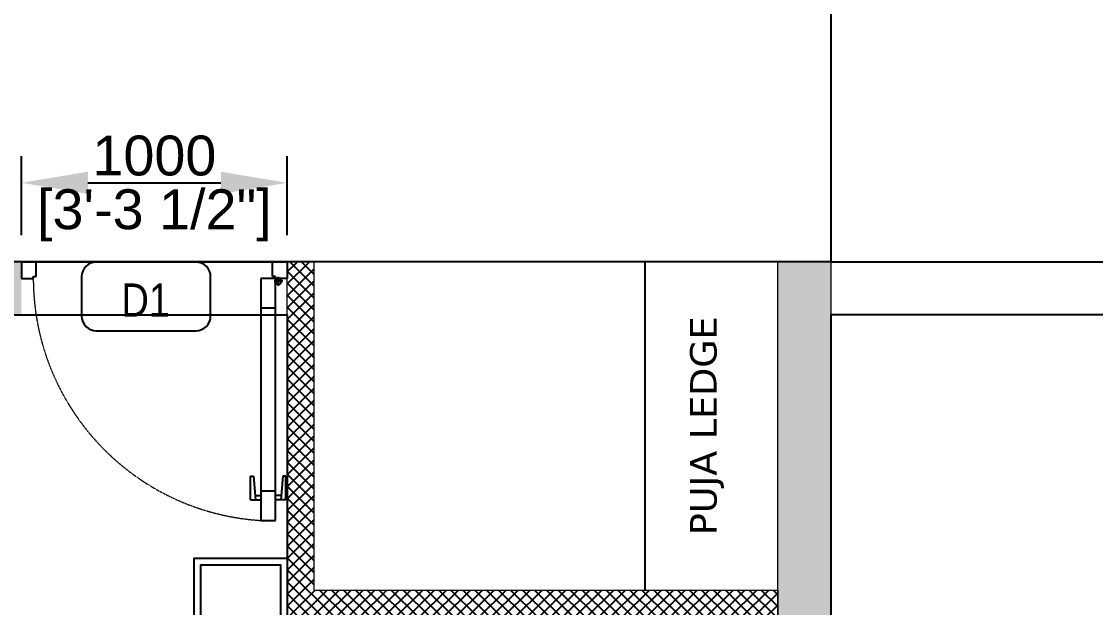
# Model space of a CAD drawing. Header units: millimetres. Extents: x -9976 to 131129, y -15735 to 207061.
# Drawn here: x 100364 to 104404, y 173200 to 175405 of the extents above; entities that cross this region are included whole.
import ezdxf
from ezdxf.enums import TextEntityAlignment as Align

# ---------------------------------------------------------------- set-up
doc = ezdxf.new("R2010")
doc.units = ezdxf.units.MM
doc.linetypes.add('3BHK  WEST_UN-2$0$DASHED', pattern=[0.75, 0.5, -0.25])
for name, color, linetype in [('A-Dimensions', 4, 'Continuous'), ('A-Door', 11, 'Continuous'), ('A-Door Line', 8, 'Continuous'), ('A-Furniture', 8, 'Continuous'), ('A-Hatch', 252, 'Continuous'), ('A-Room Boundary', 44, 'Continuous'), ('A-Text Main', 44, 'Continuous')]:
    doc.layers.add(name, color=color, linetype=linetype)
doc.layers.add('A-Wall', color=240, linetype='Continuous', lineweight=35)
doc.styles.add('2024-08-29_TOWER-A$0$simplex-0.8', font='simplex.shx', dxfattribs={"width": 0.8})
doc.styles.add('3BHK EAST -UN-4$0$grid_text', font='verdana.ttf')
doc.styles.add('ARIAL', font='ARIALN.TTF')
doc.styles.add('S', font='arial.ttf', dxfattribs={"height": 150})
doc.dimstyles.new('DIMSMALL', dxfattribs={"dimtxt": 150, "dimasz": 250, "dimexe": 100, "dimexo": 100, "dimgap": 25, "dimtad": 1, "dimdec": 0, "dimtxsty": 'S', "dimcen": 0, "dimdle": 100, "dimclrd": 8, "dimclre": 8, "dimclrt": 256, "dimazin": 3, "dimtfac": 1, "dimtdec": 0, "dimtix": 1, "dimtmove": 0, "dimatfit": 3, "dimldrblk": '12_DatumFilled', "dimlwd": -1, "dimlwe": -1, "dimarcsym": 1})

# ---------------------------------------------------------------- blocks, each defined once
blk = doc.blocks.new('A$Ccfbdbe87')
at = {"layer": 'A-Door'}
for p, q in [((99.9, 973.1), (44.4, 973.1)), ((44.4, 973.1), (44.4, 62.5)), ((99.9, 62.5), (99.9, 973.1)), ((5.6, 895.4), (44.4, 895.4)), ((5.6, 895.4), (5.6, 806.5)), ((16.7, 806.5), (24.9, 895.4)), ((138.8, 895.4), (99.9, 895.4)), ((127.7, 806.5), (119.5, 895.4)), ((138.8, 895.4), (138.8, 806.5)), ((23.3, 878.7), (44.4, 878.7)), ((99.9, 862), (44.4, 862)), ((121, 878.7), (99.9, 878.7)), ((5.6, 806.5), (16.7, 806.5)), ((138.8, 806.5), (127.7, 806.5)), ((99.9, 173.5), (44.4, 173.5)), ((33.3, 90.2), (33.3, 56.9)), ((0, 0), (0, 62.5)), ((0, 62.5), (44.4, 62.5)), ((16.7, 73.6), (50, 73.6)), ((44.4, 62.5), (99.9, 62.5)), ((44.4, 62.5), (44.4, 55.5)), ((44.4, 55.5), (55.5, 55.5)), ((55.5, 55.5), (55.5, 0)), ((99.9, 62.5), (99.9, 62.5)), ((944.5, 55.5), (944.5, 0)), ((955.6, 55.5), (944.5, 55.5)), ((1000, 62.5), (955.6, 62.5)), ((955.6, 62.5), (955.6, 55.5)), ((1000, 0), (1000, 62.5)), ((55.5, 0), (0, 0)), ((944.5, 0), (1000, 0))]:
    blk.add_line(p, q, dxfattribs=at)
blk.add_circle((33.3, 73.6), 11.1, dxfattribs=at)
at = {"layer": 'A-Door', "linetype": '3BHK  WEST_UN-2$0$DASHED', "lineweight": 0}
blk.add_arc((41.8, 61.2), 913.8, 0.0822, 86.3506, dxfattribs=at)
blk = doc.blocks.new('2024-08-29_TOWER-A$0$WNTG')
at = {"layer": 'A-Text Main'}
blk.add_lwpolyline([(-187.8, 246.2), (187.8, 246.2, -0.414214), (242.8, 191.2), (242.8, 43.3, -0.414214), (187.8, -11.7), (-187.8, -11.7, -0.414214), (-242.8, 43.3), (-242.8, 191.2, -0.414214)], format="xyb", close=True, dxfattribs=at)
at = {"layer": 'A-Text Main', "style": '2024-08-29_TOWER-A$0$simplex-0.8', "width": 0.8}
blk.add_attdef('WNTG', text='', height=150, dxfattribs=at).set_placement((-1.6, 43), align=Align.CENTER)
blk = doc.blocks.new('*D272')
at = {"layer": 'A-Dimensions', "color": 8, "transparency": 16777216}
for p, q in [((64056.1, 172019.4), (64056.1, 172316.4)), ((65056.1, 172019.4), (65056.1, 172316.4)), ((64306.1, 172216.4), (64806.1, 172216.4))]:
    blk.add_line(p, q, dxfattribs=at)
for points in [[(64306.1, 172258), (64306.1, 172174.7), (64056.1, 172216.4)], [(64806.1, 172258), (64806.1, 172174.7), (65056.1, 172216.4)]]:
    blk.add_solid(points, dxfattribs=at)
at = {"layer": 'Defpoints', "color": 0, "transparency": 16777216}
for p in [(65056.1, 172216.4), (64056.1, 171919.4), (65056.1, 171919.4)]:
    blk.add_point(p, dxfattribs=at)
at = {"layer": 'A-Dimensions', "lineweight": 30, "transparency": 16777216, "char_height": 150, "attachment_point": 5, "style": 'S'}
for s, insert in [('\\A1;1000', (64556.1, 172318)), ('\\A1;[3\'-3 1/2"]', (64556.1, 172094.3))]:
    blk.add_mtext(s, dxfattribs=dict(at, insert=insert))
blk = doc.blocks.new('12_DatumFilled')
at = {"color": 8, "linetype": 'ByBlock'}
blk.add_solid([(0, 0.577), (-1, 0), (0, -0.577)], dxfattribs=at)
blk = doc.blocks.new('Unit_4')
at = {"layer": 'A-Hatch', "linetype": 'Continuous'}
h = blk.add_hatch(color=256, dxfattribs=at)
h.dxf.hatch_style = 1
h.paths.add_polyline_path([(66655.6, 175630.1), (66655.6, 180094.4), (67456.1, 180094.4), (67456.1, 179844.4), (66855.6, 179844.4), (66855.6, 175630.1)])
h.paths.add_polyline_path([(65185.6, 179844.4), (65185.6, 180094.4), (61026.1, 180094.4), (61026.1, 179029.4), (61276.1, 179029.4), (61276.1, 179844.4)])
h.paths.add_polyline_path([(68205.7, 179844.4), (69175.7, 179844.4), (69175.7, 180094.4), (68205.7, 180094.4)])
h.paths.add_polyline_path([(71826.1, 175830.1), (71826.1, 179844.4), (71026.1, 179844.4), (71026.1, 180094.4), (72076.1, 180094.4), (72076.1, 175261.7), (71826.1, 175261.7), (71826.1, 175630.1), (68366.1, 175630.1), (68366.1, 175830.1)])
h.paths.add_polyline_path([(68301.1, 171719.4), (68301.1, 171919.4), (71826.1, 171919.4), (71826.1, 174061.7), (72076.1, 174061.7), (72076.1, 171719.4), (72076.1, 166894.4), (71826.1, 166894.4), (71826.1, 171719.4)])
h.paths.add_polyline_path([(64056.1, 171719.4), (61276.1, 171719.4), (61276.1, 168669.4), (61026.1, 168669.4), (61026.1, 171969.4), (63911.1, 171969.4), (63911.1, 171919.4), (64056.1, 171919.4)])
h.paths.add_polyline_path([(66901.1, 166894.4), (66901.1, 171919.4), (67101.1, 171919.4), (67101.1, 167144.4), (70250.6, 167144.4), (70251.1, 169019.2), (70351.1, 169019.2), (70351.1, 166894.4)])
h.paths.add_polyline_path([(65305.6, 167144.4), (65306.1, 166894.4), (61026.1, 166894.4), (61026.1, 167144.4)])
at = {"layer": 'A-Door Line', "color": 3, "linetype": 'Continuous'}
blk.add_lwpolyline([(64056.1, 171919.4), (65056.1, 171919.4)], dxfattribs=at)
at = {"layer": 'A-Furniture', "ltscale": 600}
for points in [[(64706.1, 169004.4), (64706.1, 170804.4), (65056.1, 170804.4), (65056.1, 169004.4)], [(64731.1, 169029.4), (64731.1, 170779.4), (65031.1, 170779.4), (65031.1, 169029.4)]]:
    blk.add_lwpolyline(points, close=True, dxfattribs=at)
at = {"layer": 'A-Room Boundary', "color": 1, "linetype": 'Continuous'}
blk.add_lwpolyline([(63911.1, 175629.4), (67101.1, 175629.4), (67101.1, 171919.4), (63911.1, 171919.4)], close=True, dxfattribs=at)
at = {"layer": 'A-Room Boundary', "color": 3, "linetype": 'Continuous'}
for points in [[(67101.1, 171919.4), (71826.1, 171919.4), (71826.1, 175630.1), (67101.1, 175630.1)], [(61276.1, 171719.4), (65056.1, 171719.4), (65056.1, 167144.4), (61276.1, 167144.4)], [(70250.6, 171719.4), (67101.1, 171719.4), (67101.1, 167144.4), (70250.6, 167144.4)]]:
    blk.add_lwpolyline(points, close=True, dxfattribs=at)
at = {"layer": 'A-Wall', "lineweight": 0}
blk.add_lwpolyline([(66901.1, 166894.4), (66901.1, 171919.4), (67101.1, 171919.4), (67101.1, 167144.4), (70250.6, 167144.4), (70251.1, 169019.2), (70351.1, 169019.2), (70351.1, 166894.4), (66901.1, 166894.4)], dxfattribs=at)
at = {"layer": 'A-Door', "linetype": 'Continuous', "rotation": 180}
blk.add_blockref('A$Ccfbdbe87', (65056.1, 171919.4), dxfattribs=at)
at = {"layer": 'A-Text Main'}
ref = blk.add_blockref('2024-08-29_TOWER-A$0$WNTG', (64525, 171906.3), dxfattribs=dict(at, xscale=-1, rotation=180))
ref.add_attrib('WNTG', 'D1', dxfattribs={"height": 125, "style": 'ARIAL'}).set_placement((64523.4, 171712.8), align=Align.CENTER)
at = {"layer": 'A-Dimensions', "lineweight": 30}
dim = blk.add_linear_dim(base=(65056.1, 172216.4), p1=(64056.1, 171919.4), p2=(65056.1, 171919.4), dimstyle='DIMSMALL', dxfattribs=at)
dim.commit()
dim.dimension.update_dxf_attribs({"geometry": '*D272', "text_midpoint": (64556.1, 172216.4)})
at = {"layer": 'A-Text Main', "ltscale": 0.9, "insert": (66635, 171302.3), "char_height": 100, "attachment_point": 5, "rotation": 90, "style": '3BHK EAST -UN-4$0$grid_text', "bg_fill": 2}
blk.add_mtext_dynamic_manual_height_columns('PUJA LEDGE', width=1056.237, gutter_width=487.9, heights=[-103.9], dxfattribs=at)
at = {"layer": 'A-Hatch', "linetype": 'Continuous'}
h = blk.add_hatch(dxfattribs=at)
h.set_pattern_fill('ANSI37', color=256, scale=10)
h.paths.add_polyline_path([(64986.1, 179844.4), (64986.1, 178119.4), (65086.1, 178119.4), (65086.1, 178854.4), (65236.1, 178854.4), (65236.1, 179054.4), (65085.6, 179054.4), (65085.6, 179844.4)])
h.paths.add_polyline_path([(68366.1, 179844.4), (68366.1, 179159.4), (68466.1, 179159.4), (68466.1, 179844.4)])
h.paths.add_polyline_path([(66855.6, 177350.1), (68366.1, 177350.1), (68366.1, 178309.4), (68466.1, 178309.4), (68466.1, 177249.4), (68466.1, 176830.1), (68366.1, 176830.1), (68366.1, 177250.1), (66855.6, 177250.1)])
h.paths.add_polyline_path([(65086.1, 176209.4), (65086.1, 175630.1), (64986.1, 175630.1), (64986.1, 177269.4), (65086.1, 177269.4), (65086.1, 176309.4), (66655.6, 176309.4), (66655.6, 176209.4)])
h.paths.add_polyline_path([(65156.1, 170684.4), (66901.1, 170684.4), (66901.1, 170584.4), (65156.1, 170584.4), (65156.1, 169004.4), (65056.1, 169004.4), (65056.1, 171919.4), (65156.1, 171919.4)])
h.paths.add_polyline_path([(63911.1, 171969.4), (63661.1, 171969.4), (63661.1, 172229), (63911.1, 172229)])
h.paths.add_polyline_path([(63911.1, 175629.4), (63911.1, 175229), (63661.1, 175229), (63661.1, 175629.4)])
h.paths.add_polyline_path([(63061.1, 175629.4), (63061.1, 175229.4), (62961.1, 175229.4), (62960.6, 175629.4)])
h.paths.add_polyline_path([(70351.1, 171719.4), (70351.1, 171119.4), (70250.6, 171119.4), (70250.6, 171719.4)])
h.paths.add_polyline_path([(71051.1, 171719.4), (71051.1, 171220.4), (70951.1, 171220.4), (70951.1, 171719.4)])
edge = h.paths.add_edge_path()
edge.add_line((65986.1, 179054.4), (66655.6, 179054.4))
edge.add_line((66655.6, 179054.4), (66655.6, 178854.4))
edge.add_line((66655.6, 178854.4), (65986.1, 178854.4))
edge.add_line((65986.1, 178854.4), (65986.1, 179054.4))
at = {"layer": 'A-Furniture', "linetype": 'Continuous'}
blk.add_lwpolyline([(66901.1, 171919.4), (66401.1, 171919.4), (66401.1, 170684.4)], dxfattribs=at)
at = {"layer": 'A-Wall', "lineweight": 0}
blk.add_lwpolyline([(65156.1, 170684.4), (66901.1, 170684.4), (66901.1, 170584.4), (65156.1, 170584.4), (65156.1, 169004.4), (65056.1, 169004.4), (65056.1, 171919.4), (65156.1, 171919.4)], close=True, dxfattribs=at)

msp = doc.modelspace()

# ---------------------------------------------------------------- block references
at = {"linetype": 'Continuous'}
msp.add_blockref('Unit_4', (36307.5, 2581.6), dxfattribs=at)

doc.saveas('drawing.dxf')
